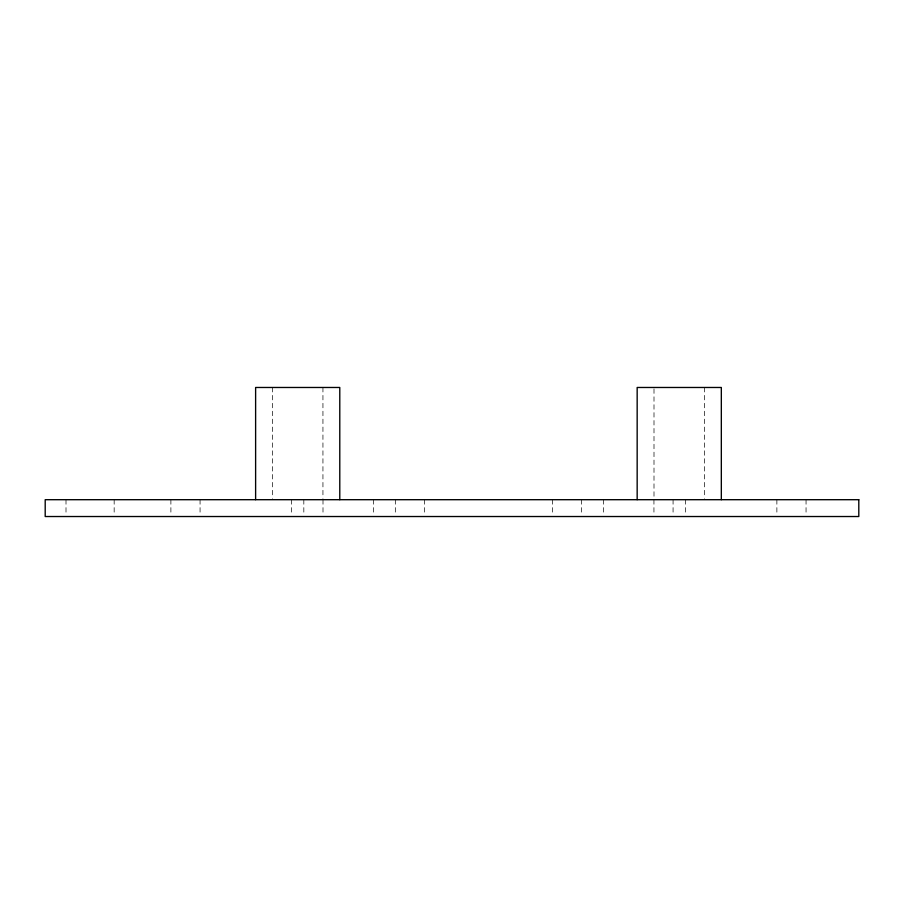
<?xml version="1.0" encoding="UTF-8"?>
<svg xmlns="http://www.w3.org/2000/svg" width="904" height="904" viewBox="0 0 904 904"><rect width="100%" height="100%" fill="white"/><g stroke="black" fill="none" stroke-linecap="round" stroke-linejoin="round"><path stroke-width="0.68" stroke-dasharray="4.52 3.39" d="M806.052 499.697L806.052 515.122M776.875 499.697L776.875 515.122M704.499 387.477L704.499 498.296M685.424 499.697L685.424 515.122M673.073 499.697L673.073 515.122M653.999 388.878L653.999 498.296M653.942 499.697L653.942 515.122M603.544 499.697L603.544 515.122M581.611 499.697L581.611 515.122M552.434 499.697L552.434 515.122M424.507 499.697L424.507 515.122M395.33 499.697L395.33 515.122M373.397 499.697L373.397 515.122M322.943 387.477L322.943 498.296M322.999 499.697L322.999 515.122M303.823 499.697L303.823 515.122M291.574 499.697L291.574 515.122M272.443 387.477L272.443 498.296M200.066 499.697L200.066 515.122M170.89 499.697L170.89 515.122M114.164 499.697L114.164 515.122M66.003 499.697L66.003 515.122"/><path stroke-width="1.36" d="M721.324 499.697L721.324 387.477L637.162 387.477L637.162 499.697M339.78 499.697L339.78 387.477L255.617 387.477L255.617 499.697M858.8 499.697L45.2 499.697L45.2 516.523L858.8 516.523L858.8 499.697"/></g></svg>
